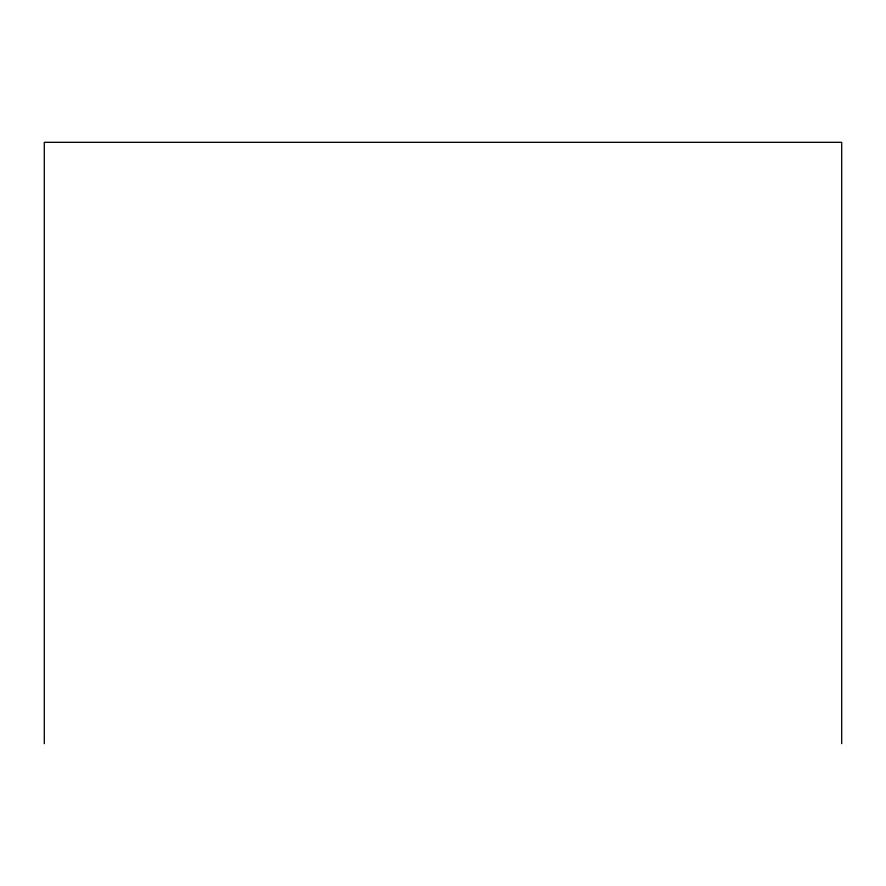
<?xml version="1.0" encoding="UTF-8"?>
<svg xmlns="http://www.w3.org/2000/svg" width="886" height="886" viewBox="0 0 886 886"><rect width="100%" height="100%" fill="white"/><g stroke="black" fill="none" stroke-linecap="round" stroke-linejoin="round"><path stroke-width="1.33" d="M841.7 743.675L841.7 142.325L44.3 142.325L44.3 743.675"/></g></svg>
